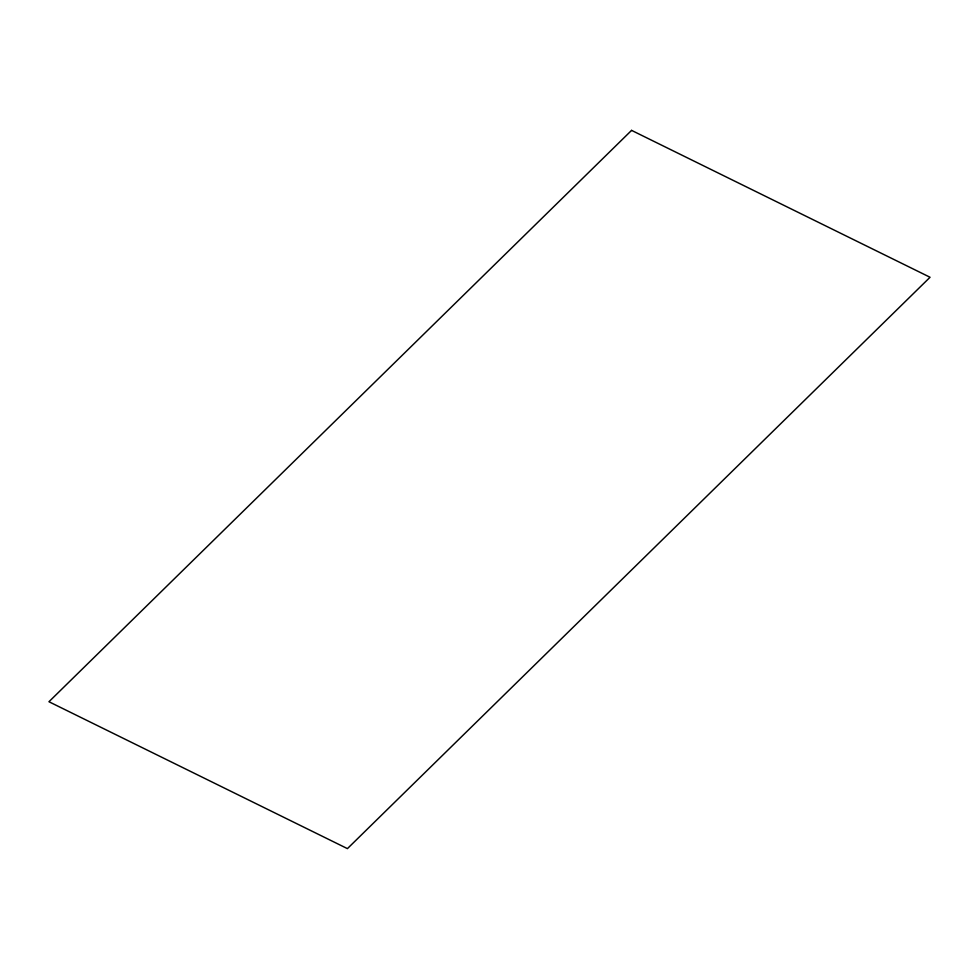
<?xml version="1.0" encoding="UTF-8"?>
<svg xmlns="http://www.w3.org/2000/svg" width="979" height="979" viewBox="0 0 979 979"><rect width="100%" height="100%" fill="white"/><g stroke="black" fill="none" stroke-linecap="round" stroke-linejoin="round"><path stroke-width="1.47" d="M631.577 130.378L48.95 701.735L347.423 848.622L930.05 277.265L631.577 130.378"/></g></svg>
